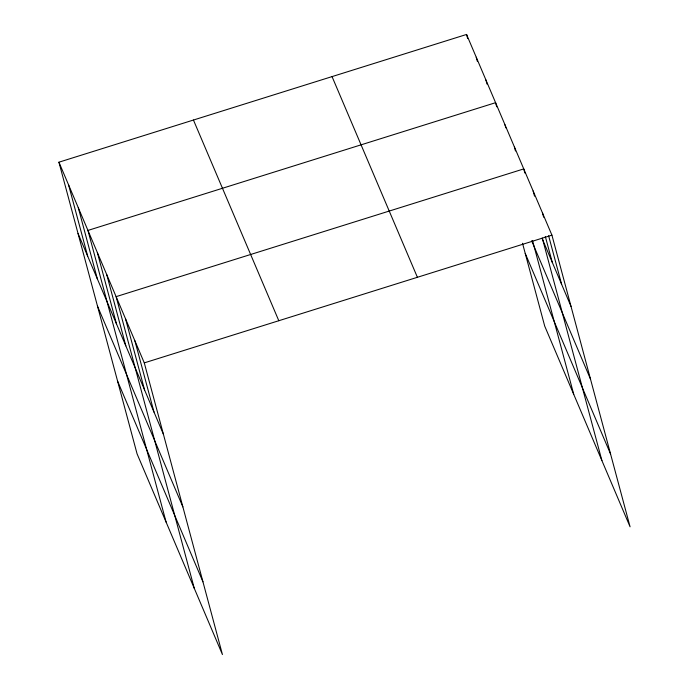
<?xml version="1.0" encoding="UTF-8"?>
<svg xmlns="http://www.w3.org/2000/svg" width="689" height="689" viewBox="0 0 689 689"><rect width="100%" height="100%" fill="white"/><g stroke="black" fill="none" stroke-linecap="round" stroke-linejoin="round"><path stroke-width="1.03" d="M58.927 162.191L144.285 362.879L222.435 654.55L137.077 453.862L58.927 162.191L466.565 34.45L551.923 235.138L630.073 526.809L544.715 326.121L522.512 243.269M144.285 362.879L551.923 235.138M542.036 238.273L571.017 306.416M531.65 240.762L590.507 379.148M525.225 253.397L610.583 454.077M332.046 76.608L417.396 277.288M193.445 120.041L278.804 320.721M78.029 233.476L163.388 434.165M97.519 306.2L182.869 506.889M117.595 381.138L202.954 581.817M542.527 213.056L543.638 217.19M548.616 235.784L561.63 284.342M533.14 190.982L534.526 196.15M545.318 236.439L552.242 262.268M524.854 173.042L523.752 168.908L116.114 296.649L194.272 588.32M542.295 238.127L601.902 460.579M514.364 146.835L515.467 150.969M504.977 124.761L505.804 127.861M496.691 106.812L495.58 102.687L87.951 230.427L166.101 522.098M532.502 240.461L573.739 394.358M485.909 79.941L487.02 84.075M476.237 57.196L477.339 61.33M466.565 34.45L467.667 38.584M134.898 340.805L153.992 412.082M125.51 318.731L144.604 390.008M106.726 274.575L125.829 345.861M97.338 252.501L116.441 323.787M78.279 207.682L97.373 278.967M68.599 184.936L87.701 256.222"/></g></svg>
